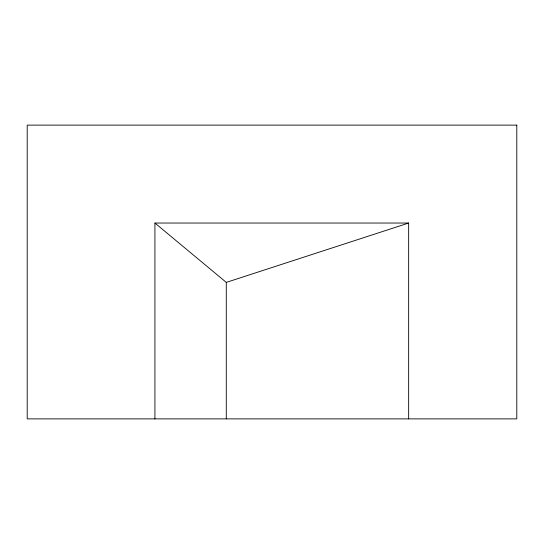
<?xml version="1.0" encoding="UTF-8"?>
<svg xmlns="http://www.w3.org/2000/svg" width="544" height="544" viewBox="0 0 544 544"><rect width="100%" height="100%" fill="white"/><g stroke="black" fill="none" stroke-linecap="round" stroke-linejoin="round"><path stroke-width="0.82" d="M154.924 418.88L154.924 223.04L226.284 282.39L408.66 223.04L408.66 418.88M154.924 223.04L408.66 223.04M226.284 282.39L226.284 418.88M516.8 125.12L27.2 125.12L27.2 418.88L516.8 418.88L516.8 125.12"/></g></svg>
